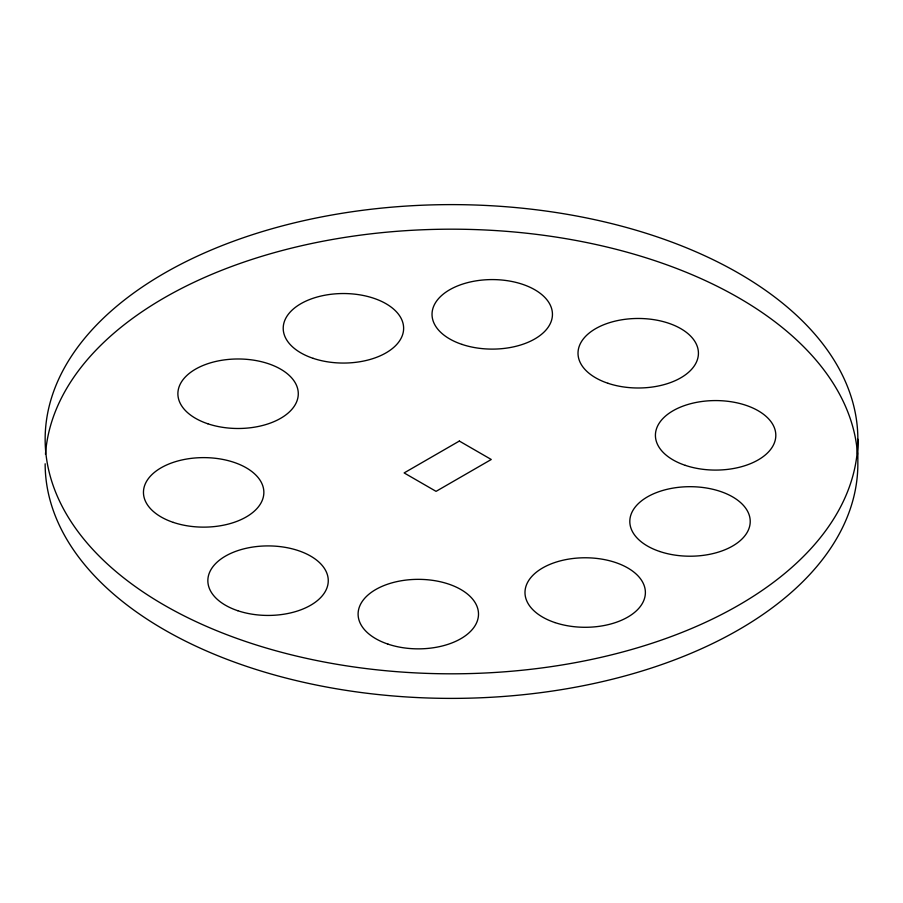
<?xml version="1.0" encoding="UTF-8"?>
<svg xmlns="http://www.w3.org/2000/svg" width="903" height="903" viewBox="0 0 903 903"><rect width="100%" height="100%" fill="white"/><g stroke="black" fill="none" stroke-linecap="round" stroke-linejoin="round"><path stroke-width="1.35" d="M857.85 439.208A406.35 234.599 0 0 1 248.325 642.383A406.35 234.599 0 0 1 248.325 236.044A406.35 234.599 0 0 1 857.85 439.208L857.85 463.792A406.35 234.599 0 0 1 451.5 698.391A406.35 234.599 0 0 1 45.15 463.792M45.477 454.299A406.35 234.599 0 0 1 451.5 229.181A406.35 234.599 0 0 1 857.523 454.299M459.334 441.059L404.126 472.924L436.059 491.356L491.266 459.492L459.334 441.059M461.975 344.393A60.196 34.754 0 0 0 552.444 314.458A60.196 34.754 0 0 0 462.313 284.185A60.196 34.754 0 0 0 461.975 344.393M607.956 383.278A60.196 34.754 0 0 0 698.425 353.344A60.196 34.754 0 0 0 608.295 323.071A60.196 34.754 0 0 0 607.956 383.278M685.343 465.372A60.196 34.754 0 0 0 775.812 435.449A60.196 34.754 0 0 0 685.682 405.176A60.196 34.754 0 0 0 685.343 465.372M659.754 551.496A60.196 34.754 0 0 0 750.224 521.562A60.196 34.754 0 0 0 660.104 491.288A60.196 34.754 0 0 0 659.754 551.496M554.916 622.573A60.196 34.754 0 0 0 645.385 592.65A60.196 34.754 0 0 0 555.255 562.377A60.196 34.754 0 0 0 554.916 622.573M388.03 644.144A60.196 34.754 0 0 0 478.5 614.209A60.196 34.754 0 0 0 388.369 583.948A60.196 34.754 0 0 0 388.03 644.144M237.794 610.721A60.196 34.754 0 0 0 328.263 580.787A60.196 34.754 0 0 0 238.132 550.514A60.196 34.754 0 0 0 237.794 610.721M173.387 522.419A60.196 34.754 0 0 0 263.857 492.496A60.196 34.754 0 0 0 173.726 462.223A60.196 34.754 0 0 0 173.387 522.419M207.814 423.778A60.196 34.754 0 0 0 298.283 393.855A60.196 34.754 0 0 0 208.153 363.582A60.196 34.754 0 0 0 207.814 423.778M313.16 358.344A60.196 34.754 0 0 0 403.63 328.41A60.196 34.754 0 0 0 313.499 298.137A60.196 34.754 0 0 0 313.16 358.344"/></g></svg>
